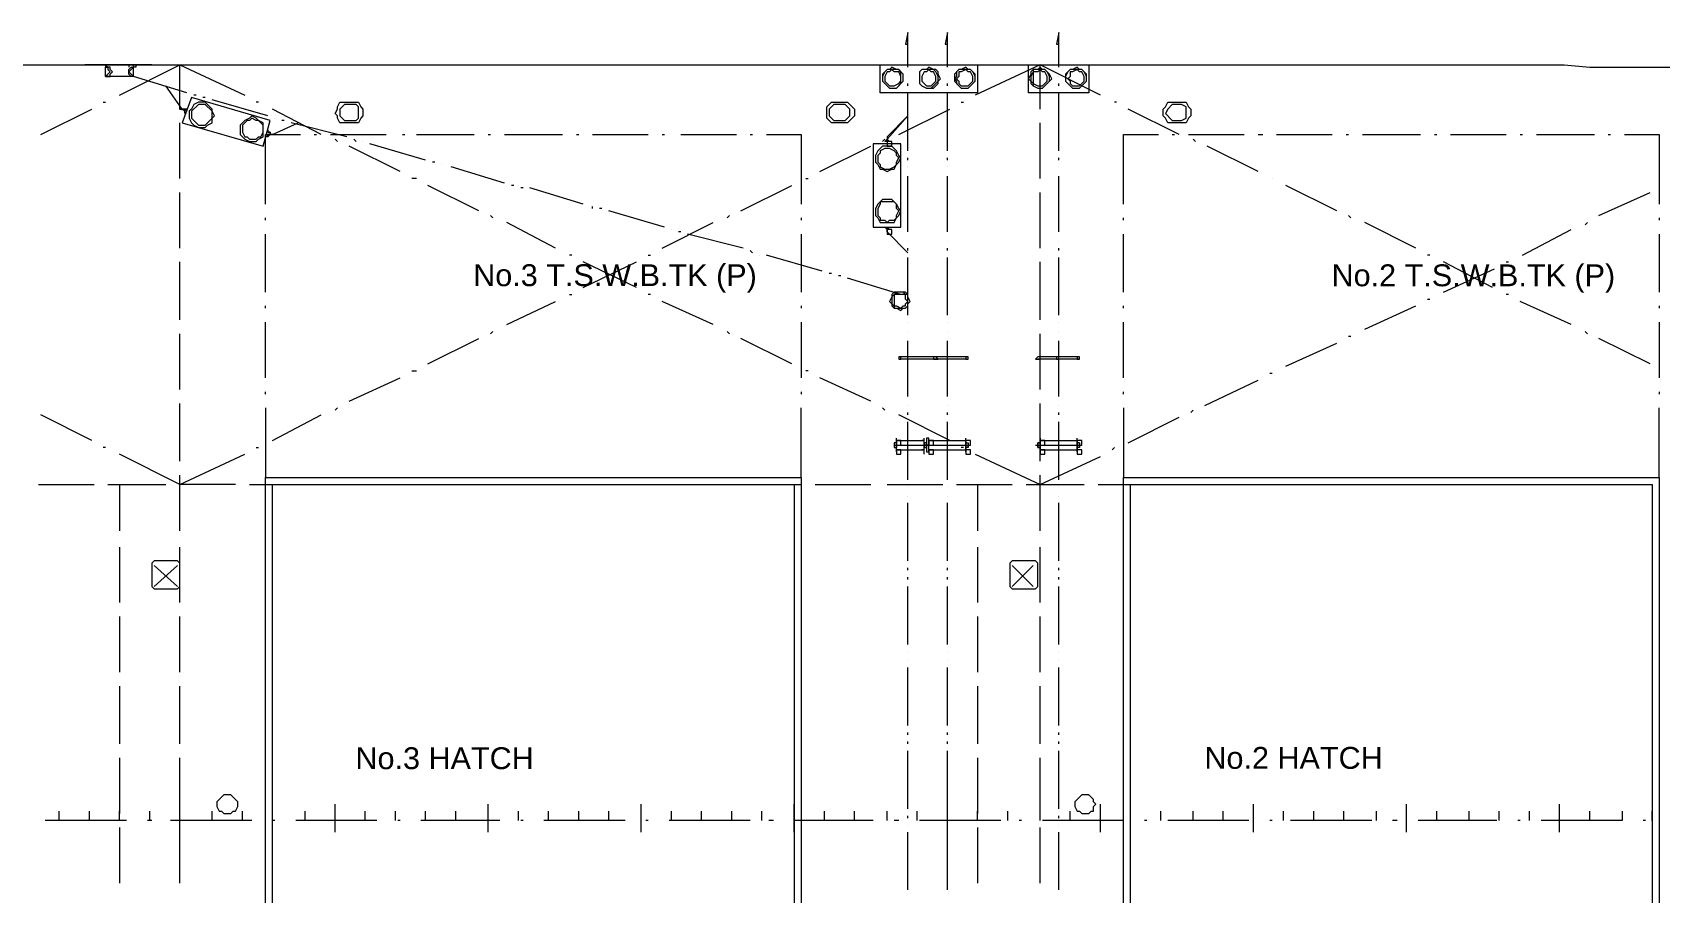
# Model space of a CAD drawing. Header units: millimetres. Extents: x -1005 to 294628, y -1154 to 182592.
# Drawn here: x 191536 to 239886, y 153010 to 178597 of the extents above; entities that cross this region are included whole.
import ezdxf

# ---------------------------------------------------------------- set-up
doc = ezdxf.new("R2010")
doc.units = ezdxf.units.MM
doc.layers.add('PDF_Geomertry', color=7, linetype='Continuous')
doc.styles.get("Standard").update_dxf_attribs({"font": 'arial.ttf'})

msp = doc.modelspace()

# ---------------------------------------------------------------- linework, layer by layer
at = {"layer": 'PDF_Geomertry', "lineweight": 5}
for points in [[(217536, 178597), (217467, 178253), (217536, 178253), (217536, 178597)], [(217536, 178597), (217467, 178253), (217536, 178253), (217536, 178597)], [(218707, 178597), (218638, 178253), (218707, 178253), (218707, 178597)], [(218707, 178597), (218638, 178253), (218707, 178253), (218707, 178597)], [(222013, 178597), (221944, 178253), (222013, 178253), (222013, 178597)], [(222013, 178597), (221944, 178253), (222013, 178253), (222013, 178597)], [(195083, 177633), (193085, 177633)], [(193085, 177633), (193085, 177633)], [(193912, 177426), (193843, 177495), (193843, 177564), (193774, 177564), (193705, 177633), (193705, 177564), (193774, 177564), (193774, 177495), (193843, 177426), (193774, 177358), (193705, 177289), (193843, 177289), (193843, 177358)], [(195083, 177633), (195083, 177633)], [(219602, 176807), (216710, 176807), (216710, 177633), (219602, 177633)], [(217398, 177220), (217398, 177358), (217261, 177495), (217192, 177495), (217054, 177564), (216985, 177495), (216916, 177495), (216778, 177358), (216778, 177151), (216985, 176944), (217192, 176944), (217398, 177151), (217398, 177220)], [(217329, 177220), (217329, 177426), (217261, 177495), (216916, 177495), (216847, 177426), (216778, 177289), (216778, 177151), (216985, 176944), (217192, 176944), (217329, 177082), (217329, 177220)], [(217329, 177220), (217329, 177289), (217261, 177426), (217123, 177426), (217054, 177495), (216985, 177426), (216916, 177426), (216847, 177289), (216847, 177151), (216985, 177013), (217123, 177013), (217261, 177082), (217329, 177151), (217329, 177220)], [(218500, 177220), (218431, 177358), (218431, 177426), (218363, 177495), (218294, 177495), (218156, 177564), (218087, 177495), (217949, 177495), (217880, 177426), (217880, 177082), (217949, 177013), (218087, 176944), (218294, 176944), (218431, 177082), (218431, 177151), (218500, 177220)], [(218431, 177220), (218431, 177289), (218363, 177426), (218294, 177495), (217949, 177495), (217880, 177426), (217880, 177082), (217949, 177013), (218087, 176944), (218225, 176944), (218431, 177151), (218431, 177220)], [(218363, 177220), (218363, 177289), (218294, 177426), (218225, 177426), (218156, 177495), (218087, 177426), (218018, 177426), (217949, 177289), (217949, 177151), (218087, 177013), (218225, 177013), (218363, 177151), (218363, 177220)], [(219533, 177220), (219533, 177358), (219396, 177495), (219327, 177495), (219258, 177564), (219120, 177495), (219051, 177495), (218914, 177358), (218914, 177151), (219120, 176944), (219327, 176944), (219533, 177151), (219533, 177220)], [(219533, 177220), (219533, 177289), (219465, 177426), (219396, 177495), (219051, 177495), (218982, 177426), (218982, 177289), (218914, 177220), (218982, 177151), (218982, 177082), (219120, 176944), (219327, 176944), (219533, 177151), (219533, 177220)], [(219465, 177220), (219465, 177289), (219396, 177426), (219327, 177426), (219258, 177495), (219120, 177426), (219051, 177426), (219051, 177289), (218982, 177220), (219051, 177151), (219051, 177082), (219120, 177013), (219327, 177013), (219465, 177151), (219465, 177220)], [(222908, 176807), (221118, 176807), (221118, 177633), (222908, 177633)], [(221806, 177220), (221737, 177358), (221600, 177495), (221531, 177495), (221462, 177564), (221393, 177495), (221255, 177495), (221186, 177426), (221186, 177358), (221118, 177220), (221186, 177151), (221186, 177082), (221255, 177013), (221393, 176944), (221531, 176944), (221806, 177220)], [(221737, 177220), (221737, 177289), (221669, 177426), (221600, 177495), (221255, 177495), (221255, 177426), (221186, 177289), (221186, 177151), (221255, 177082), (221255, 177013), (221393, 176944), (221531, 176944), (221737, 177151), (221737, 177220)], [(221669, 177220), (221669, 177289), (221600, 177426), (221531, 177426), (221462, 177495), (221393, 177426), (221255, 177426), (221255, 177082), (221393, 177013), (221531, 177013), (221669, 177151), (221669, 177220)], [(222839, 177220), (222839, 177358), (222702, 177495), (222633, 177495), (222564, 177564), (222426, 177495), (222357, 177495), (222220, 177358), (222220, 177151), (222426, 176944), (222633, 176944), (222839, 177151), (222839, 177220)], [(222839, 177220), (222839, 177289), (222771, 177426), (222702, 177495), (222357, 177495), (222288, 177426), (222220, 177289), (222220, 177151), (222426, 176944), (222633, 176944), (222839, 177151), (222839, 177220)], [(222771, 177220), (222771, 177289), (222702, 177426), (222633, 177426), (222564, 177495), (222426, 177426), (222357, 177426), (222357, 177289), (222288, 177220), (222357, 177151), (222357, 177082), (222426, 177013), (222633, 177013), (222771, 177151), (222771, 177220)], [(198389, 175222), (198595, 175980), (196254, 176669), (195978, 175911), (198389, 175222)], [(196942, 176118), (196874, 176256), (196874, 176324), (196667, 176531), (196460, 176531), (196323, 176462), (196254, 176324), (196185, 176256), (196185, 176049), (196254, 175911), (196323, 175842), (196460, 175773), (196667, 175773), (196736, 175842), (196874, 175911), (196874, 176049), (196942, 176118)], [(201006, 176531), (201213, 176531), (201282, 176393), (201350, 176324), (201350, 176118), (201282, 176049), (201213, 175911), (201006, 175911), (200868, 175911), (200662, 175911), (200593, 176049), (200593, 176118), (200524, 176187), (200593, 176324), (200593, 176393), (200662, 176531), (200868, 176531)], [(215608, 176531), (215745, 176531), (215952, 176324), (215952, 176118), (215745, 175911), (215608, 175911), (215401, 175911), (215263, 175911), (215125, 176049), (215125, 176393), (215263, 176531), (215401, 176531)], [(225594, 176531), (225801, 176531), (225870, 176393), (225939, 176324), (225939, 176118), (225870, 176049), (225801, 175911), (225594, 175911), (225457, 175911), (225250, 175911), (225181, 176049), (225112, 176118), (225112, 176324), (225181, 176393), (225250, 176531), (225457, 176531)], [(196047, 176324), (196047, 176256)], [(196047, 176324), (196047, 176256), (196047, 176324)], [(196874, 176118), (196874, 176256), (196667, 176462), (196460, 176462), (196254, 176256), (196254, 176049), (196460, 175842), (196667, 175842), (196874, 176049), (196874, 176118)], [(198389, 175705), (198389, 175911), (198251, 175980), (198182, 176049), (198044, 176118), (197976, 176049), (197838, 175980), (197700, 175842), (197700, 175567), (197838, 175429), (197976, 175360), (198182, 175360), (198251, 175429), (198389, 175498), (198389, 175705)], [(198389, 175705), (198389, 175842), (198251, 175980), (198182, 175980), (198044, 176049), (197976, 175980), (197907, 175980), (197769, 175842), (197769, 175636), (197838, 175498), (197907, 175498), (197976, 175429), (198182, 175429), (198251, 175498), (198320, 175498), (198389, 175636), (198389, 175705)], [(201006, 176462), (200868, 176462), (200799, 176462), (200662, 176324), (200662, 176118), (200799, 175980), (200868, 175980), (201006, 175980), (201144, 175980), (201213, 176049), (201213, 176393), (201144, 176462)], [(215608, 176462), (215401, 176462), (215332, 176462), (215194, 176324), (215194, 176118), (215332, 175980), (215401, 175980), (215608, 175980), (215676, 175980), (215814, 176118), (215814, 176324), (215676, 176462)], [(217536, 176118), (216916, 175498), (216916, 175429), (216916, 175360), (216916, 175429)], [(225594, 176462), (225457, 176462), (225388, 176462), (225250, 176324), (225181, 176187), (225388, 175980), (225457, 175980), (225594, 175980), (225663, 175980), (225801, 176049), (225801, 176393), (225663, 176462)], [(198595, 175567), (198527, 175567), (198595, 175567)], [(216503, 172812), (217329, 172812), (217329, 175291), (216503, 175291), (216503, 172812)], [(217329, 174878), (217261, 174947), (217192, 175085), (217054, 175222), (216778, 175222), (216641, 175085), (216572, 174947), (216572, 174740), (216641, 174671), (216710, 174534), (216778, 174534), (216916, 174465), (217054, 174534), (217123, 174534), (217192, 174671), (217261, 174740), (217329, 174878)], [(217261, 174878), (217192, 174947), (217192, 175016), (217123, 175085), (216985, 175154), (216847, 175154), (216710, 175085), (216710, 175016), (216641, 174947), (216641, 174740), (216710, 174671), (216710, 174603), (216847, 174534), (216985, 174534), (217123, 174603), (217192, 174671), (217192, 174740), (217261, 174878)], [(216847, 175360), (216916, 175429), (216985, 175360), (216916, 175360)], [(216916, 175360), (216916, 175222), (217054, 175222), (217054, 175360), (216916, 175360)], [(217329, 173294), (217261, 173363), (217192, 173501), (217054, 173638), (216778, 173638), (216641, 173501), (216572, 173363), (216572, 173156), (216641, 173087), (216710, 172950), (217123, 172950), (217192, 173087), (217261, 173156), (217329, 173294)], [(217261, 173294), (217192, 173363), (217192, 173501), (217123, 173569), (216710, 173569), (216710, 173501), (216641, 173363), (216641, 173156), (216710, 173087), (216710, 173018), (216847, 173018), (216916, 172950), (216985, 173018), (217123, 173018), (217192, 173087), (217192, 173156), (217261, 173294)], [(216916, 172743), (216916, 172812), (216916, 172743)], [(216916, 172743), (216916, 172605), (217054, 172605), (217054, 172743), (216916, 172743)], [(217605, 170608), (217536, 170746), (217536, 170814), (217467, 170883), (217123, 170883), (217054, 170814), (217054, 170746), (216985, 170608), (217054, 170539), (217054, 170470), (217123, 170401), (217192, 170401), (217329, 170332), (217398, 170401), (217467, 170401), (217536, 170470), (217536, 170539), (217605, 170608)], [(217536, 170608), (217536, 170814), (217467, 170814), (217398, 170883), (217192, 170883), (217054, 170746), (217054, 170539), (217123, 170470), (217123, 170401), (217467, 170401), (217536, 170470), (217536, 170608)], [(217536, 170608), (217467, 170677), (217467, 170814), (217123, 170814), (217123, 170470), (217192, 170470), (217329, 170401), (217398, 170470), (217467, 170470), (217467, 170539), (217536, 170608)], [(217329, 168886), (217329, 168955), (217261, 168955), (217261, 168886), (217329, 168886)], [(218431, 168886), (218363, 168955), (218294, 168955), (218294, 168886), (218431, 168886)], [(219327, 168886), (219327, 168955), (219258, 168955), (219258, 168886), (219327, 168886)], [(221462, 168886), (221462, 168955), (221393, 168955), (221324, 168886), (221462, 168886)], [(222013, 168886), (222013, 168955), (221944, 168955), (221944, 168886), (222013, 168886)], [(222633, 168886), (222633, 168955), (222564, 168955), (222564, 168886), (222633, 168886)], [(217192, 166475), (217192, 166338), (217329, 166338), (217329, 166475), (217192, 166475)], [(218018, 166475), (217949, 166475), (218018, 166475)], [(218156, 166475), (218156, 166338), (218294, 166338), (218294, 166475), (218156, 166475)], [(219258, 166475), (219258, 166338), (219396, 166338), (219396, 166475), (219258, 166475)], [(221462, 166544), (221462, 166544)], [(221462, 166475), (221462, 166338), (221600, 166338), (221600, 166475), (221462, 166475)], [(222564, 166475), (222564, 166338), (222702, 166338), (222702, 166475), (222564, 166475)], [(217192, 166200), (217192, 166062), (217329, 166062), (217329, 166200), (217192, 166200)], [(218018, 166200), (217949, 166200), (218018, 166200)], [(218087, 166269), (218087, 166269)], [(218156, 166200), (218156, 166062), (218294, 166062), (218294, 166200), (218156, 166200)], [(219258, 166200), (219258, 166062), (219396, 166062), (219396, 166200), (219258, 166200)], [(221462, 166200), (221462, 166062), (221600, 166062), (221600, 166200), (221462, 166200)], [(222564, 166200), (222564, 166062), (222702, 166062), (222702, 166200), (222564, 166200)], [(198664, 145193), (198664, 165167), (214161, 165167), (214161, 145193)], [(224148, 145193), (224148, 165167), (239645, 165167), (239645, 145193)], [(195772, 162067), (195840, 162067), (195909, 162136), (195909, 162756), (195909, 162825), (195840, 162894), (195772, 162894), (195221, 162894), (195152, 162894), (195083, 162825), (195083, 162756), (195083, 162136), (195152, 162067), (195221, 162067)], [(221255, 162067), (221324, 162067), (221393, 162136), (221393, 162756), (221393, 162825), (221324, 162894), (221255, 162894), (220635, 162894), (220567, 162825), (220567, 162756), (220567, 162136), (220635, 162067)], [(197287, 155386), (197425, 155386), (197493, 155455), (197562, 155455), (197631, 155593), (197631, 155731), (197425, 155937), (197218, 155937), (197011, 155731), (197011, 155593), (197080, 155455), (197149, 155455), (197218, 155386), (197287, 155386)], [(222771, 155386), (222908, 155386), (222977, 155455), (223046, 155455), (223046, 155593), (223115, 155662), (223046, 155731), (223046, 155800), (222908, 155937), (222702, 155937), (222495, 155731), (222495, 155593), (222564, 155455), (222633, 155455), (222702, 155386), (222771, 155386)]]:
    msp.add_lwpolyline(points, close=True, dxfattribs=at)
for points in [[(217536, 177564), (217536, 178597)], [(218707, 177564), (218707, 178597)], [(222013, 177564), (222013, 178597)], [(144666, 177633), (237028, 177633), (237785, 177564), (240540, 177564)], [(194532, 177633), (194601, 177633), (194601, 177564), (194532, 177564), (194394, 177426), (194532, 177289), (194463, 177289), (194394, 177358), (194394, 177426), (194394, 177495), (194463, 177564), (194532, 177564), (194532, 177633), (193705, 177633)], [(196116, 176807), (194532, 177289), (193705, 177289), (193705, 177564)], [(194119, 176738), (195909, 177633), (197838, 176738)], [(194394, 177633), (194394, 177564)], [(194532, 177289), (194532, 177564)], [(195909, 176324), (195909, 177633)], [(223253, 176738), (221462, 177633), (219533, 176738)], [(221462, 176324), (221462, 177633)], [(196047, 176324), (195909, 176324), (195978, 176324), (195496, 177013)], [(217536, 177289), (217536, 177289)], [(217536, 177013), (217536, 177082)], [(218707, 177289), (218707, 177289)], [(218707, 177013), (218707, 177082)], [(222013, 177289), (222013, 177289)], [(222013, 177013), (222013, 177082)], [(193636, 176531), (193705, 176531)], [(196391, 176738), (196323, 176738)], [(196667, 176669), (196598, 176669)], [(198527, 176118), (196874, 176600)], [(198251, 176531), (198182, 176531)], [(217536, 175085), (217536, 176807)], [(218707, 175085), (218707, 176807)], [(219120, 176531), (219189, 176531)], [(222013, 175085), (222013, 176807)], [(223735, 176531), (223666, 176531)], [(191777, 175567), (193292, 176324)], [(196116, 176256), (195909, 176324), (195978, 176324)], [(195978, 176324), (196047, 176324), (196047, 176324)], [(196047, 176256), (196047, 176324), (196116, 176324), (196047, 176324), (196047, 176187)], [(200111, 175567), (198664, 176324)], [(198733, 176049), (198733, 176049)], [(217261, 175567), (218776, 176324)], [(225594, 175567), (224079, 176324)], [(195909, 174258), (195909, 175911)], [(198458, 173501), (198458, 175567), (199491, 175567)], [(198527, 175567), (198664, 175567), (199422, 175911)], [(198527, 175705), (198527, 175636), (198595, 175636), (198595, 175567), (198527, 175498), (198527, 175567), (198595, 175567), (198595, 175636), (198527, 175636), (198527, 175636)], [(198595, 175567), (198595, 175567), (198664, 175567), (198664, 175567)], [(198664, 175567), (198595, 175567), (198595, 175567)], [(199009, 175980), (198940, 175980)], [(200868, 175498), (199215, 175911)], [(199904, 175567), (199973, 175567)], [(200386, 175567), (202039, 175567)], [(202521, 175567), (202590, 175567)], [(202935, 175567), (204656, 175567)], [(205070, 175567), (205139, 175567)], [(205552, 175567), (207274, 175567)], [(207687, 175567), (207756, 175567)], [(208169, 175567), (209822, 175567)], [(210235, 175567), (210304, 175567)], [(210786, 175567), (212439, 175567)], [(212853, 175567), (212921, 175567)], [(213335, 175567), (214368, 175567), (214368, 173501)], [(221462, 174258), (221462, 175911)], [(223941, 173501), (223941, 175567), (224975, 175567)], [(225388, 175567), (225457, 175567)], [(225870, 175567), (227523, 175567)], [(227936, 175567), (228074, 175567)], [(228487, 175567), (230140, 175567)], [(230553, 175567), (230622, 175567)], [(231036, 175567), (232757, 175567)], [(233171, 175567), (233240, 175567)], [(233653, 175567), (235306, 175567)], [(235719, 175567), (235788, 175567)], [(236201, 175567), (237923, 175567)], [(238336, 175567), (238405, 175567)], [(238818, 175567), (239852, 175567), (239852, 173501)], [(198527, 175498), (198458, 175498)], [(200593, 175360), (200524, 175429)], [(202452, 174465), (200937, 175222)], [(201144, 175360), (201075, 175429)], [(201350, 175360), (201350, 175360)], [(203210, 174809), (201557, 175291)], [(214919, 174465), (216434, 175222)], [(216778, 175360), (216847, 175429)], [(226077, 175360), (226008, 175429)], [(227936, 174465), (226421, 175222)], [(203486, 174740), (203417, 174740)], [(203692, 174671), (203692, 174671)], [(205552, 174120), (203968, 174603)], [(217536, 174809), (217536, 174878)], [(217536, 174603), (217536, 174603)], [(218707, 174809), (218707, 174878)], [(218707, 174603), (218707, 174603)], [(222013, 174809), (222013, 174878)], [(222013, 174603), (222013, 174603)], [(202935, 174258), (202797, 174258)], [(214506, 174258), (214574, 174258)], [(217536, 172674), (217536, 174327)], [(218707, 172674), (218707, 174327)], [(222013, 172674), (222013, 174327)], [(228349, 174258), (228349, 174258)], [(195909, 172192), (195909, 173845)], [(204794, 173294), (203279, 174052)], [(205827, 174052), (205758, 174052)], [(206103, 173983), (206034, 173983)], [(207894, 173501), (206309, 173983)], [(212577, 173294), (214092, 174052)], [(221462, 172192), (221462, 173845)], [(230278, 173294), (228763, 174052)], [(238061, 173156), (239576, 173845)], [(205207, 173087), (205139, 173156)], [(208169, 173363), (208169, 173432)], [(208445, 173363), (208376, 173363)], [(210304, 172812), (208651, 173294)], [(212164, 173087), (212233, 173156)], [(230691, 173087), (230622, 173156)], [(198458, 173018), (198458, 173087)], [(207067, 172192), (205621, 172950)], [(210235, 172192), (211751, 172950)], [(210511, 172743), (210511, 172743)], [(210786, 172674), (210717, 172674)], [(214368, 173087), (214368, 173018)], [(216847, 172812), (216847, 172812), (216916, 172743), (216985, 172812), (216985, 172812)], [(216847, 172812), (216847, 172812), (216916, 172812), (216916, 172743), (216916, 172812), (216985, 172812), (216985, 172812)], [(216916, 172674), (216916, 172743), (216916, 172743)], [(216916, 172674), (216916, 172674), (216916, 172743), (216916, 172743)], [(216916, 172674), (216916, 172674), (217536, 172054)], [(223941, 173018), (223941, 173087)], [(232620, 172192), (231104, 172950)], [(235788, 171985), (237234, 172743)], [(237648, 172881), (237716, 172950)], [(239852, 173087), (239852, 173018)], [(198458, 170883), (198458, 172605)], [(212646, 172192), (210993, 172605)], [(214368, 172605), (214368, 170883)], [(217536, 172399), (217536, 172399)], [(217536, 172123), (217536, 172192)], [(218707, 172399), (218707, 172399)], [(218707, 172123), (218707, 172192)], [(222013, 172399), (222013, 172399)], [(222013, 172123), (222013, 172192)], [(223941, 170883), (223941, 172605)], [(239852, 172605), (239852, 170883)], [(195909, 170057), (195909, 171779)], [(207549, 171985), (207480, 171985)], [(207894, 171021), (209478, 171779)], [(209478, 171021), (207894, 171779)], [(209822, 171985), (209891, 171985)], [(212921, 172054), (212853, 172123)], [(213128, 171985), (213128, 171985)], [(214988, 171503), (213335, 171985)], [(217536, 170195), (217536, 171916)], [(218707, 170195), (218707, 171916)], [(221462, 170057), (221462, 171779)], [(222013, 170195), (222013, 171916)], [(233033, 171985), (232964, 171985)], [(234893, 171021), (233446, 171779)], [(235306, 171779), (235375, 171779)], [(215263, 171434), (215194, 171434)], [(215539, 171365), (215470, 171365)], [(217329, 170814), (215745, 171297)], [(233446, 170883), (234961, 171572)], [(207480, 170814), (207549, 170814)], [(209891, 170814), (209822, 170814)], [(235375, 170814), (235306, 170814)], [(198458, 170401), (198458, 170470)], [(205621, 169919), (207067, 170608)], [(211751, 169919), (210235, 170608)], [(214368, 170470), (214368, 170401)], [(223941, 170401), (223941, 170470)], [(231104, 169781), (232620, 170470)], [(232964, 170677), (233033, 170677)], [(237234, 169919), (235719, 170608)], [(239852, 170470), (239852, 170401)], [(198458, 168335), (198458, 169988)], [(205139, 169644), (205207, 169712)], [(212233, 169644), (212164, 169712)], [(214368, 169988), (214368, 168335)], [(217536, 169988), (217536, 169988)], [(217536, 169712), (217536, 169712)], [(218707, 169988), (218707, 169988)], [(218707, 169712), (218707, 169712)], [(222013, 169988), (222013, 169988)], [(222013, 169712), (222013, 169712)], [(223941, 168335), (223941, 169988)], [(237716, 169644), (237648, 169712)], [(239852, 169988), (239852, 168335)], [(195909, 167991), (195909, 169644)], [(203279, 168748), (204794, 169506)], [(214092, 168748), (212577, 169506)], [(217536, 167784), (217536, 169437)], [(218707, 167784), (218707, 169437)], [(221462, 167991), (221462, 169644)], [(222013, 167784), (222013, 169437)], [(228763, 168679), (230278, 169368)], [(230622, 169575), (230691, 169575)], [(239576, 168748), (238061, 169506)], [(219258, 168955), (217329, 168955)], [(219258, 168886), (217329, 168886)], [(222633, 168955), (221393, 168955)], [(222633, 168886), (221393, 168886)], [(200937, 167646), (202452, 168335)], [(202797, 168542), (202935, 168542)], [(214574, 168542), (214506, 168542)], [(216434, 167646), (214919, 168335)], [(226352, 167508), (227936, 168266)], [(228281, 168473), (228349, 168473)], [(198458, 167853), (198458, 167922)], [(214368, 167922), (214368, 167853)], [(223941, 167853), (223941, 167922)], [(239852, 167922), (239852, 167853)], [(195909, 165855), (195909, 167577)], [(198458, 167440), (198458, 165373), (214368, 165373), (214368, 167440)], [(200524, 167371), (200593, 167440)], [(216847, 167371), (216778, 167440)], [(217536, 167508), (217536, 167508)], [(217536, 167233), (217536, 167302)], [(218707, 167508), (218707, 167508)], [(218707, 167233), (218707, 167302)], [(221462, 165855), (221462, 167577)], [(222013, 167508), (222013, 167508)], [(222013, 167233), (222013, 167302)], [(223941, 167440), (223941, 165373), (239852, 165373), (239852, 167440)], [(225939, 167302), (226008, 167371)], [(193292, 166475), (191777, 167233)], [(198664, 166475), (200111, 167233)], [(218776, 166475), (217261, 167233)], [(217536, 165304), (217536, 167026)], [(218707, 165304), (218707, 167026)], [(222013, 165304), (222013, 167026)], [(224079, 166406), (225594, 167164)], [(217123, 166406), (217123, 166406), (217123, 166269), (217192, 166269), (217192, 166406), (217123, 166406), (217123, 166338), (219258, 166338), (219258, 166544), (219258, 166544)], [(217123, 166338), (217123, 166338), (217123, 166269)], [(217192, 166131), (217192, 166131), (217192, 166338), (217192, 166544), (217192, 166544)], [(217192, 166131), (217192, 166338), (217192, 166544)], [(217192, 166475), (218018, 166475)], [(217192, 166338), (217192, 166338), (217192, 166269), (217192, 166269)], [(217949, 166338), (218087, 166338), (218087, 166131), (218156, 166131), (218156, 166338), (218156, 166544), (218087, 166544), (218087, 166338), (218087, 166338)], [(218018, 166062), (218018, 166131), (218018, 166338), (218018, 166544), (218018, 166544)], [(218018, 166131), (218018, 166338), (218018, 166544)], [(218018, 166338), (218018, 166338), (218018, 166406), (218018, 166269), (218018, 166269), (218087, 166269), (218087, 166269)], [(218087, 166269), (218087, 166269), (218087, 166406), (218018, 166406)], [(218087, 166338), (218087, 166338), (218156, 166338), (218018, 166338), (218018, 166338)], [(218018, 166338), (218018, 166338), (218018, 166338), (218018, 166269), (218018, 166269)], [(218087, 166406), (218087, 166338), (218087, 166338)], [(218087, 166269), (218087, 166269), (218087, 166338), (218087, 166338)], [(218156, 166475), (219258, 166475)], [(219258, 166338), (219258, 166338), (219258, 166544)], [(219258, 166406), (219258, 166269), (219258, 166269)], [(219258, 166406), (219258, 166338), (219258, 166269), (219258, 166269), (219258, 166269)], [(219258, 166406), (219258, 166406), (219327, 166406), (219327, 166338)], [(219258, 166131), (219258, 166338), (219258, 166131), (219258, 166062)], [(219327, 166406), (219327, 166269), (219327, 166269)], [(219327, 166269), (219327, 166269), (219327, 166338), (219327, 166338)], [(221324, 166338), (222633, 166338), (222633, 166338)], [(221462, 166406), (221393, 166406), (221462, 166406), (221462, 166269), (221393, 166269), (221393, 166338), (221393, 166338), (221393, 166406), (221393, 166269), (221393, 166269), (221462, 166269), (221462, 166269)], [(221462, 166544), (221462, 166338), (221462, 166131), (221462, 166131)], [(221462, 166131), (221462, 166338), (221462, 166544)], [(221462, 166475), (221462, 166475), (222564, 166475)], [(221462, 166338), (221462, 166338), (221462, 166269)], [(222013, 166475), (222013, 166613)], [(222151, 166475), (222426, 166475)], [(222564, 166406), (222564, 166338), (222564, 166544), (222564, 166544)], [(222564, 166131), (222564, 166338), (222564, 166544)], [(222564, 166406), (222564, 166269), (222564, 166269)], [(222633, 166269), (222633, 166269), (222633, 166338), (222633, 166406), (222564, 166406), (222564, 166338), (222564, 166338), (222564, 166269), (222564, 166269)], [(222564, 166338), (222564, 166131), (222564, 166131)], [(222633, 166406), (222633, 166269), (222633, 166269)], [(193705, 166269), (193636, 166269)], [(197562, 165167), (195909, 165167), (194119, 166062)], [(195909, 165167), (197838, 166062)], [(198182, 166269), (198251, 166269)], [(217123, 166269), (217123, 166269)], [(217192, 166269), (217192, 166269)], [(217192, 166200), (218018, 166200)], [(218018, 166269), (218018, 166269)], [(218156, 166200), (219258, 166200)], [(219189, 166269), (219120, 166269)], [(219327, 166269), (219258, 166269)], [(219533, 166062), (221462, 165167), (223253, 165993)], [(221462, 166269), (221462, 166269)], [(221462, 166200), (221462, 166200), (222564, 166200)], [(222151, 166200), (222426, 166200)], [(222633, 166269), (222564, 166269), (222564, 166269)], [(223597, 166200), (223666, 166269)], [(195909, 163789), (195909, 165442)], [(214368, 165373), (214368, 144986), (198458, 144986), (198458, 165373)], [(221462, 163789), (221462, 165442)], [(239852, 165373), (239852, 144986), (223941, 144986), (223941, 165373)], [(191708, 165167), (193361, 165167)], [(193774, 165167), (195496, 165167)], [(194119, 165167), (194119, 163789)], [(197976, 165167), (199629, 165167)], [(200042, 165167), (201764, 165167)], [(202177, 165167), (203830, 165167)], [(204312, 165167), (205965, 165167)], [(206378, 165167), (208100, 165167)], [(208445, 165167), (210166, 165167)], [(210580, 165167), (212233, 165167)], [(212646, 165167), (214368, 165167)], [(214781, 165167), (216434, 165167)], [(216916, 165167), (218569, 165167)], [(217536, 165098), (217536, 165098)], [(218707, 165098), (218707, 165098)], [(218982, 165167), (220635, 165167)], [(219602, 165167), (219602, 163789)], [(221049, 165167), (222771, 165167)], [(222013, 165098), (222013, 165098)], [(223184, 165167), (224837, 165167)], [(225250, 165167), (226972, 165167)], [(227385, 165167), (229038, 165167)], [(229520, 165167), (231173, 165167)], [(231587, 165167), (233240, 165167)], [(233653, 165167), (235375, 165167)], [(235788, 165167), (237441, 165167)], [(237854, 165167), (239576, 165167)], [(217536, 164822), (217536, 164822)], [(217536, 162894), (217536, 164616)], [(218707, 164822), (218707, 164822)], [(218707, 162894), (218707, 164616)], [(222013, 164822), (222013, 164822)], [(222013, 162894), (222013, 164616)], [(194119, 163307), (194119, 161654)], [(195909, 161654), (195909, 163307)], [(219602, 163307), (219602, 161654)], [(221462, 161654), (221462, 163307)], [(195840, 162136), (195152, 162756)], [(195840, 162756), (195152, 162136)], [(217536, 162618), (217536, 162687)], [(218707, 162618), (218707, 162687)], [(220635, 162756), (221255, 162136)], [(221255, 162756), (220635, 162136)], [(222013, 162618), (222013, 162687)], [(217536, 162343), (217536, 162412)], [(217536, 160414), (217536, 162136)], [(218707, 162343), (218707, 162412)], [(218707, 160414), (218707, 162136)], [(222013, 162343), (222013, 162412)], [(222013, 160414), (222013, 162136)], [(194119, 161241), (194119, 159588)], [(195909, 159588), (195909, 161241)], [(219602, 161241), (219602, 159588)], [(221462, 159588), (221462, 161241)], [(217536, 160208), (217536, 160208)], [(218707, 160208), (218707, 160208)], [(222013, 160208), (222013, 160208)], [(217536, 159932), (217536, 159932)], [(217536, 158004), (217536, 159726)], [(218707, 159932), (218707, 159932)], [(218707, 158004), (218707, 159726)], [(222013, 159932), (222013, 159932)], [(222013, 158004), (222013, 159726)], [(194119, 159175), (194119, 157453)], [(195909, 157453), (195909, 159175)], [(219602, 159175), (219602, 157453)], [(221462, 157453), (221462, 159175)], [(217536, 157728), (217536, 157797)], [(218707, 157728), (218707, 157797)], [(222013, 157728), (222013, 157797)], [(217536, 157453), (217536, 157522)], [(217536, 155524), (217536, 157246)], [(218707, 157453), (218707, 157522)], [(218707, 155524), (218707, 157246)], [(222013, 157453), (222013, 157522)], [(222013, 155524), (222013, 157246)], [(194119, 157039), (194119, 155386)], [(195909, 155386), (195909, 157039)], [(219602, 157039), (219602, 155386)], [(221462, 155386), (221462, 157039)], [(192328, 155180), (192328, 155455)], [(193223, 155180), (193223, 155455)], [(194119, 155180), (194119, 155455)], [(195014, 155180), (195014, 155455)], [(195909, 154835), (195909, 155662)], [(196874, 155180), (196874, 155455)], [(197769, 155180), (197769, 155455)], [(198733, 155180), (198664, 155180), (198664, 155455)], [(199629, 155180), (199629, 155455)], [(200524, 154835), (200524, 155662)], [(201419, 155180), (201419, 155455)], [(202315, 155180), (202315, 155455)], [(203210, 155180), (203210, 155455)], [(204105, 155180), (204105, 155455)], [(205070, 154835), (205070, 155662)], [(205965, 155180), (205965, 155455)], [(206860, 155180), (206860, 155455)], [(207756, 155180), (207756, 155455)], [(208651, 155180), (208651, 155455)], [(209615, 154835), (209615, 155662)], [(210511, 155180), (210511, 155455)], [(211406, 155180), (211406, 155455)], [(212302, 155180), (212302, 155455)], [(213197, 155180), (213197, 155455)], [(214161, 154835), (214161, 155662)], [(215057, 155180), (215057, 155455)], [(215952, 155180), (215952, 155455)], [(216916, 155180), (216916, 155455)], [(217536, 155249), (217536, 155318)], [(217812, 155180), (217812, 155455)], [(218707, 153114), (218707, 154835), (218707, 155662)], [(218707, 155249), (218707, 155318)], [(219602, 155180), (219602, 155455)], [(220498, 155180), (220498, 155455)], [(221462, 155180), (221462, 155455)], [(222013, 155249), (222013, 155318)], [(222357, 155180), (222357, 155455)], [(223253, 154835), (223253, 155662)], [(224148, 155180), (224148, 155455)], [(225043, 155180), (225043, 155455)], [(226008, 155180), (226008, 155455)], [(226903, 155180), (226903, 155455)], [(227798, 154835), (227798, 155662)], [(228694, 155180), (228694, 155455)], [(229589, 155180), (229589, 155455)], [(230485, 155180), (230485, 155455)], [(231449, 155180), (231449, 155455)], [(232344, 154835), (232344, 155662)], [(233240, 155180), (233240, 155455)], [(234204, 155180), (234204, 155455)], [(235099, 155180), (235099, 155455)], [(235995, 155180), (235995, 155455)], [(238750, 155455), (238750, 155180), (236339, 155180)], [(236890, 154835), (236890, 155662)], [(237785, 155180), (237785, 155455)], [(239645, 155180), (239645, 155455)], [(194325, 155180), (191915, 155180)], [(194119, 154973), (194119, 153320)], [(195083, 155180), (194945, 155180)], [(198044, 155180), (195634, 155180)], [(195909, 153320), (195909, 154973)], [(201764, 155180), (199353, 155180)], [(202452, 155180), (202384, 155180)], [(205414, 155180), (203072, 155180)], [(206103, 155180), (206034, 155180)], [(209133, 155180), (206723, 155180)], [(209822, 155180), (209753, 155180)], [(212853, 155180), (210442, 155180)], [(213541, 155180), (213404, 155180)], [(216503, 155180), (214161, 155180)], [(217261, 155180), (217123, 155180)], [(217536, 155042), (217536, 155042)], [(217536, 153114), (217536, 154835)], [(220291, 155180), (217880, 155180)], [(218707, 155042), (218707, 155042)], [(219602, 154973), (219602, 153320)], [(220911, 155180), (220842, 155180)], [(221462, 153320), (221462, 154973)], [(223941, 155180), (221531, 155180)], [(222013, 155042), (222013, 155042)], [(222013, 153114), (222013, 154835)], [(224630, 155180), (224561, 155180)], [(227661, 155180), (225250, 155180)], [(228349, 155180), (228281, 155180)], [(231311, 155180), (228900, 155180)], [(232069, 155180), (231931, 155180)], [(235030, 155180), (232689, 155180)], [(235719, 155180), (235650, 155180)], [(239438, 155180), (239369, 155180)]]:
    msp.add_lwpolyline(points, dxfattribs=at)

# ---------------------------------------------------------------- texts
for s, p in [('No.3 T.S.W.B.TK (P)', (204623, 171060)), ('No.2 T.S.W.B.TK (P)', (230117, 171057)), ('No.3 HATCH', (201126, 156705)), ('No.2 HATCH', (226341, 156715))]:
    msp.add_text(s, height=650).set_placement(p)

doc.saveas('drawing.dxf')
